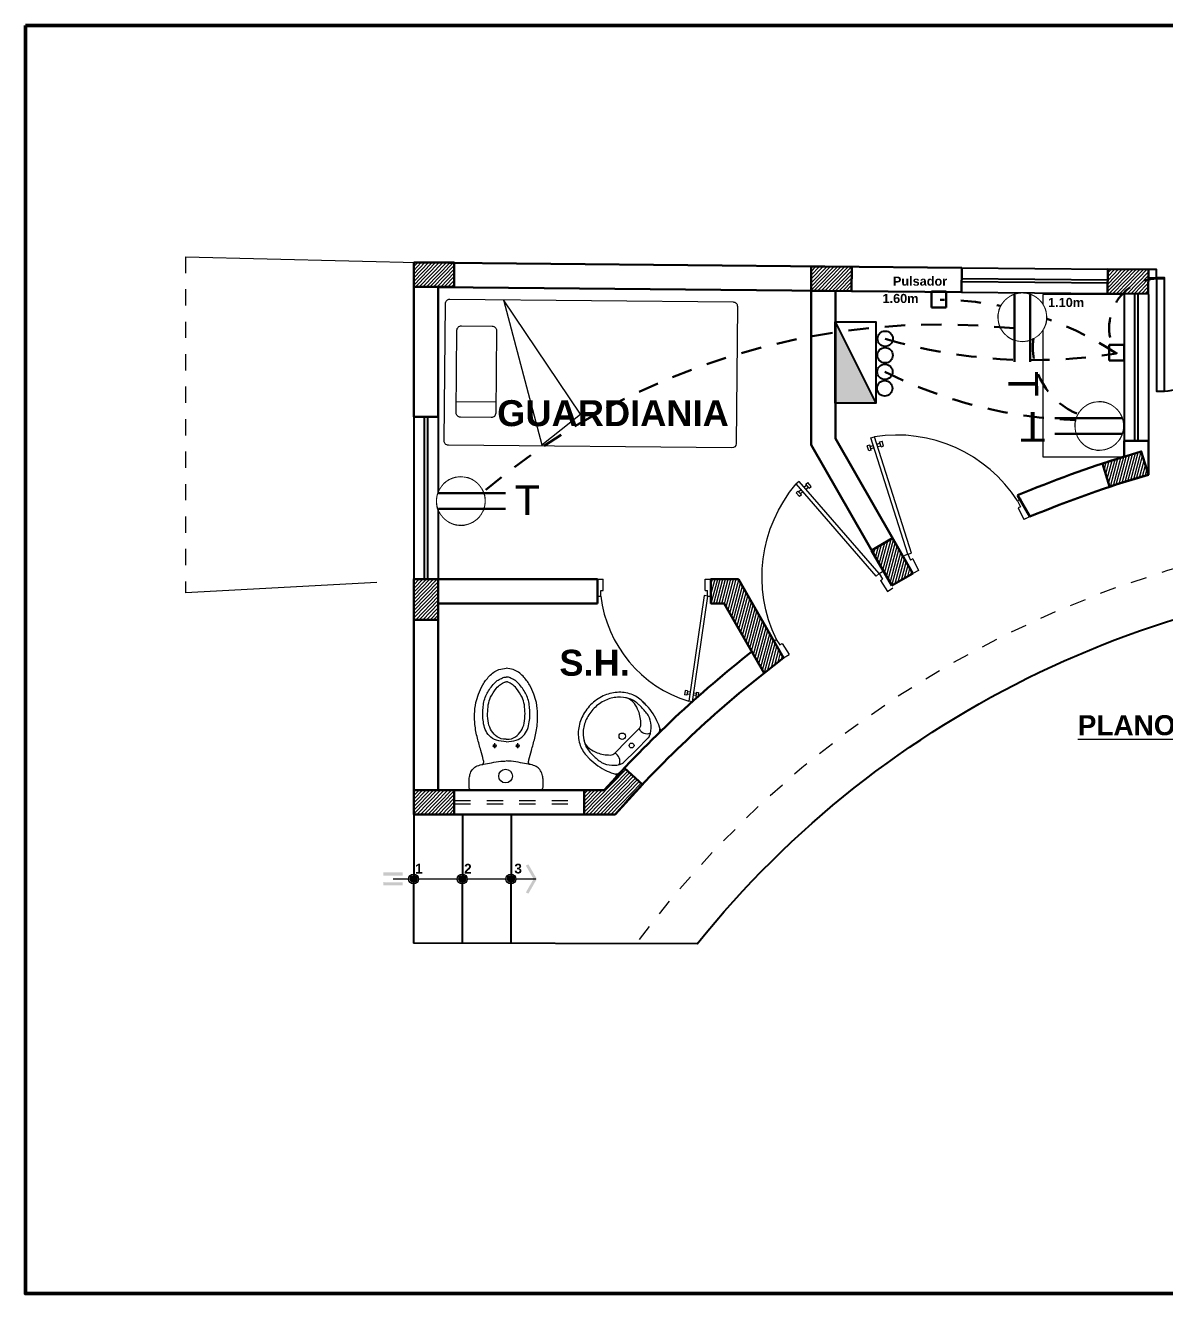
# Model space of a CAD drawing. Header units: millimetres. Extents: x 529.7 to 562.4, y 331.7 to 353.2.
# Drawn here: x 549.19 to 556.22, y 331.75 to 339.56 of the extents above; entities that cross this region are included whole.
import ezdxf

# ---------------------------------------------------------------- set-up
doc = ezdxf.new("R2010")
doc.units = ezdxf.units.MM
doc.set_wipeout_variables(frame=1)
for name, pattern in [('CONTINUA', [0]), ('DASHED2', [0.375, 0.25, -0.125]), ('HIDDEN2', [0.1875, 0.125, -0.0625])]:
    doc.linetypes.add(name, pattern=pattern)
for name, color, linetype, lineweight in [('0_Pluma_Nº__1', 253, 'Continuous', 9), ('COLUMNAS 50', 32, 'Continuous', 70), ('Equipamiento SR', 23, 'Continuous', 0), ('GRAFO00', 7, 'Continuous', 0), ('Letras El', 9, 'Continuous', 5), ('letras sr', 7, 'Continuous', 5), ('Muebles', 252, 'Continuous', 0), ('Muebles fijos El', 101, 'Continuous', 0), ('Muros el', 144, 'Continuous', 60), ('Proyeccciones', 1, 'DASHED2', 18), ('Puertas El', 21, 'Continuous', 15), ('ROTULO', 253, 'Continuous', 0), ('Sanitarios el', 141, 'Continuous', 15), ('Separador de bike pintado', 8, 'Continuous', 0), ('TOMACORRIENTE', 5, 'HIDDEN2', 30)]:
    doc.layers.add(name, color=color, linetype=linetype, lineweight=lineweight)
doc.layers.add('ALUMBRADO', color=1, linetype='Continuous')
doc.styles.add('GENERATED_STYLE_1', font='')
doc.styles.add('Santa Rosa 1 50', font='trebuc.ttf')
doc.styles.add('style1', font='arial.ttf')
doc.styles.get('GENERATED_STYLE_1').set_extended_font_data('Arial', bold=True)
pattern_1 = [(225.832106, (463.928661, 234.844628), (0.0113871558, -0.0110611169), [])]
pattern_2 = [(255, (463.928661, 234.844628), (0.0153340725, -0.0041087523), [])]

# ---------------------------------------------------------------- blocks, each defined once
blk = doc.blocks.new('Mure01pl')
at = {"color": 0, "linetype": 'ByBlock'}
blk.add_line((0.2001, -0.1061), (0.2001, -0.3767), dxfattribs=at)
blk.add_lwpolyline([(0.5, -1.995), (0.5, -0.055, 0.414214), (0.47, -0.025), (-0.47, -0.025, 0.414214), (-0.5, -0.055), (-0.5, -1.995, 0.414214), (-0.47, -2.025), (0.47, -2.025)], format="xyb", dxfattribs=at)
blk.add_lwpolyline([(-0.2889, -0.3767), (0.2778, -0.3767, 0.414214), (0.3078, -0.3467), (0.3078, -0.1361, 0.414214), (0.2778, -0.1061), (-0.2889, -0.1061, 0.414214), (-0.3189, -0.1361), (-0.3189, -0.3467, 0.414214)], format="xyb", close=True, dxfattribs=at)
blk.add_lwpolyline([(0.4912, -0.6956), (0.2787, -0.9566), (-0.5, -0.4227)], close=True, dxfattribs=at)
blk.add_arc((0.47, -1.995), 0.03, 270, 0, dxfattribs=at)
blk = doc.blocks.new('puerta 1.00')
at = {"layer": 'Puertas El'}
for p, q in [((165.7653, -11.935), (165.7653, -11.885)), ((165.9153, -11.915), (165.8653, -11.915)), ((165.8653, -11.935), (165.8653, -11.915)), ((165.9153, -11.915), (165.9109, -11.9447)), ((165.9153, -11.915), (165.9153, -11.885)), ((165.9153, -11.915), (166.8454, -12.0506)), ((165.8653, -11.935), (165.7653, -11.935)), ((165.9109, -11.9447), (166.8411, -12.0803)), ((166.76, -12.0129), (166.7629, -11.9931)), ((166.76, -12.0129), (166.7996, -12.0187)), ((166.7629, -11.9931), (166.8024, -11.9989)), ((166.7996, -12.0187), (166.8024, -11.9989)), ((166.7484, -12.0921), (166.7456, -12.1118)), ((166.7484, -12.0921), (166.788, -12.0978)), ((166.7619, -12.0688), (166.7583, -12.0935)), ((166.7663, -12.0391), (166.7699, -12.0143)), ((166.7817, -12.0716), (166.7781, -12.0964)), ((166.788, -12.0978), (166.7851, -12.1176)), ((166.7897, -12.0172), (166.7861, -12.042)), ((166.8454, -12.0506), (166.8411, -12.0803)), ((166.8454, -12.0506), (166.8411, -12.0803)), ((166.8454, -12.0506), (166.8411, -12.0803)), ((166.7456, -12.1118), (166.7851, -12.1176)), ((165.7653, -12.855), (165.7653, -12.835)), ((165.7653, -12.885), (165.7653, -12.835)), ((165.8653, -12.835), (165.7653, -12.835)), ((165.8653, -12.855), (165.8653, -12.835)), ((165.9153, -12.855), (165.8653, -12.855)), ((165.9153, -12.885), (165.9153, -12.855))]:
    blk.add_line(p, q, dxfattribs=at)
at = {"layer": 'Puertas El', "linetype": 'ByBlock'}
blk.add_arc((165.7822, -11.7554), 1.1076, 276.89893, 342.94348, dxfattribs=at)
blk = doc.blocks.new('FFDFDFD')
at = {"color": 4, "lineweight": 0}
blk.add_line((-0.0589, -0.1901), (-0.0589, -0.1901), dxfattribs=at)
at = {"color": 4}
for centre, radius, start, end in [((-0.0355, 0.1646), 0.02, 118.80862, 179.44984), ((-0.0389, -0.1903), 0.02, 179.44956, 240.09078), ((0.1469, -0.6283), 0.3737, 89.4497, 92.75494)]:
    blk.add_arc(centre, radius, start, end, dxfattribs=at)
at = {"layer": 'Muebles fijos El'}
for p, q in [((-0.0589, -0.1901), (-0.0555, 0.1648)), ((-0.0311, 0.0968), (-0.0322, -0.0129)), ((0.0488, 0.0924), (0.0478, -0.0137)), ((-0.0332, -0.1226), (-0.0322, -0.0129)), ((0.0468, -0.1197), (0.0478, -0.0137))]:
    blk.add_line(p, q, dxfattribs=at)
for centre, radius in [((0.007, -0.0133), 0.015), ((0.0882, -0.0141), 0.02)]:
    blk.add_circle(centre, radius, dxfattribs=at)
for centre, radius, start, end in [((0.119, -0.1163), 0.3406, 109.37209, 118.80862), ((0.1085, 0.0454), 0.1507, 105.80009, 155.79001), ((0.13, -0.1475), 0.3737, 89.4497, 109.37209), ((0.218, -0.0388), 0.2238, 113.57105, 134.63397), ((0.13, -0.1475), 0.3437, 89.4497, 100.47934), ((0.2107, -0.0221), 0.2056, 98.73747, 113.57105), ((0.13, -0.1475), 0.3437, 85.99677, 89.4497), ((0.13, -0.1475), 0.3737, 86.14447, 89.4497), ((0.1534, 0.0408), 0.1545, 64.11744, 89.76323), ((0.1534, 0.0408), 0.1845, 64.11744, 89.4497), ((0.1931, 0.0921), 0.09, 55.94812, 98.73747), ((0.13, -0.1475), 0.3437, 79.71942, 79.86711), ((0.1404, 0.0141), 0.1842, 40.63563, 64.11744), ((0.1404, 0.0141), 0.2142, 40.63563, 64.11744), ((-0.0061, 0.097), 0.025, 155.79003, 179.73809), ((0.0589, 0.096), 0.09, 178.95896, 179.44974), ((0.0309, 0.1436), 0.0542, 200.72702, 289.3385), ((0.0888, 0.092), 0.04, 134.63397, 179.4497), ((0.1204, -0.0031), 0.2106, 19.37209, 40.63563), ((0.1204, -0.0031), 0.2406, 19.37209, 40.63563), ((0.0891, -0.0141), 0.2437, 359.4497, 19.37209), ((0.0891, -0.0141), 0.2737, 359.4497, 19.37209), ((0.0891, -0.0141), 0.2437, 339.52732, 359.4497), ((0.0891, -0.0141), 0.2737, 339.52732, 359.4497), ((0.0568, -0.1235), 0.09, 179.44967, 179.94045), ((-0.0082, -0.1233), 0.025, 179.16131, 203.10937), ((0.1074, -0.0739), 0.1507, 203.10939, 253.09932), ((0.0279, -0.1705), 0.0542, 69.56091, 158.17239), ((0.0868, -0.1201), 0.04, 179.4497, 224.26544), ((0.2184, 0.0082), 0.2238, 224.26544, 245.32835), ((0.1202, -0.0256), 0.2106, 318.26378, 339.52732), ((0.1202, -0.0256), 0.2406, 318.26378, 339.52732), ((0.121, 0.0876), 0.3406, 240.09078, 249.52732), ((0.1326, 0.1186), 0.3737, 249.52732, 269.4497), ((0.1326, 0.1186), 0.3437, 258.42007, 269.4497), ((0.2108, -0.0083), 0.2056, 245.32835, 260.16194), ((0.1326, 0.1186), 0.3437, 269.4497, 272.90263), ((0.1523, -0.0702), 0.1545, 269.13618, 294.78197), ((0.1911, -0.1223), 0.09, 260.16194, 302.95129), ((0.1326, 0.1186), 0.3437, 279.0323, 279.17999), ((0.1398, -0.0432), 0.1842, 294.78197, 318.26378), ((0.1398, -0.0432), 0.2142, 294.78197, 318.26378), ((0.1523, -0.0702), 0.1845, 269.4497, 294.78197)]:
    blk.add_arc(centre, radius, start, end, dxfattribs=at)
blk = doc.blocks.new('INODFLUX-P')
at = {"layer": 'Sanitarios el'}
for p, q in [((0, -0.2121), (0, 0.2126)), ((0.023, 0.2288), (0.0672, 0.2288)), ((0, 0.1438), (0, -0.0981)), ((0.2582, 0.0706), (0.2891, 0.0706)), ((0.2582, -0.071), (0.2891, -0.071)), ((0.023, -0.2282), (0.023, -0.2282)), ((0.023, -0.2282), (0.0672, -0.2282))]:
    blk.add_line(p, q, dxfattribs=at)
for centre, radius in [((0.2717, 0.0706), 0.00872), ((0.0867, 0.0033), 0.0425), ((0.2717, -0.071), 0.00872)]:
    blk.add_circle(centre, radius, dxfattribs=at)
for points in [[(0, 0.2126), (0.0044, 0.2213), (0.0135, 0.2274), (0.023, 0.2288)], [(0.0672, 0.2288), (0.0955, 0.223), (0.1264, 0.2081), (0.1445, 0.1864), (0.157, 0.1508), (0.1588, 0.1386)], [(0.1874, 0.1409), (0.2442, 0.1561), (0.3196, 0.1768), (0.4039, 0.1925), (0.4675, 0.1942), (0.5389, 0.1866), (0.5904, 0.1708), (0.6481, 0.1445), (0.701, 0.1046), (0.7429, 0.0445), (0.7506, -0.0003)], [(0.1579, 0.145), (0.1674, 0.1389), (0.1874, 0.1409)], [(0.2977, -0.0011), (0.3073, 0.0603), (0.3337, 0.1031), (0.3743, 0.1291), (0.42, 0.1406), (0.5047, 0.1425), (0.5802, 0.1255), (0.6419, 0.087), (0.6742, 0.0556), (0.6882, 0.0286), (0.6966, 0.0076), (0.6966, -0.0011)], [(0.1874, -0.1404), (0.2442, -0.1556), (0.3196, -0.1762), (0.4039, -0.192), (0.4675, -0.1937), (0.5389, -0.1861), (0.5904, -0.1703), (0.6481, -0.144), (0.701, -0.1041), (0.7429, -0.0439), (0.7506, 0.0009)], [(0.2977, -0.0011), (0.3073, -0.0624), (0.3337, -0.1052), (0.3743, -0.1312), (0.42, -0.1427), (0.5047, -0.1446), (0.5802, -0.1276), (0.6419, -0.0891), (0.6742, -0.0577), (0.6882, -0.0307), (0.6966, -0.0097), (0.6966, -0.0011)], [(0.0672, -0.2282), (0.0955, -0.2225), (0.1264, -0.2075), (0.1445, -0.1859), (0.157, -0.1503), (0.1588, -0.1381)], [(0.1579, -0.1444), (0.1674, -0.1384), (0.1874, -0.1404)], [(0, -0.2121), (0.0044, -0.2208), (0.0135, -0.2269), (0.023, -0.2282)]]:
    blk.add_spline(points, degree=3, dxfattribs=at)
for points, knots in [([(0.1588, 0.1386), (0.1623, 0.1223), (0.1698, 0.0871), (0.1777, 0.0409), (0.1792, 0.0109), (0.1796, 0.0003)], [0, 0, 0, 0, 0.0500478, 0.1080759, 0.1401372, 0.1401372, 0.1401372, 0.1401372]), ([(0.3131, -0.0011), (0.3106, 0.0471), (0.3384, 0.0711), (0.391, 0.1086), (0.4315, 0.1145), (0.5072, 0.1138), (0.5432, 0.1094), (0.5901, 0.088), (0.6081, 0.0754), (0.6383, 0.0517), (0.6458, 0.0447), (0.6554, 0.0285), (0.6616, 0.0158), (0.666, 0.0062), (0.6666, 0.0045), (0.6667, 0.0043)], [0, 0, 0, 0, 0.1299393, 0.1299393, 0.2598787, 0.2598787, 0.374754, 0.374754, 0.445792, 0.445792, 0.4942707, 0.4942707, 0.5266072, 0.5266072, 0.535214, 0.535214, 0.535214, 0.535214]), ([(0.1588, -0.1381), (0.1623, -0.1218), (0.1698, -0.0866), (0.1777, -0.0404), (0.1792, -0.0104), (0.1796, 0.0003)], [0, 0, 0, 0, 0.0500478, 0.1080759, 0.1401372, 0.1401372, 0.1401372, 0.1401372]), ([(0.3131, -0.0011), (0.3106, -0.0492), (0.3384, -0.0732), (0.391, -0.1107), (0.4315, -0.1166), (0.5072, -0.1159), (0.5432, -0.1115), (0.5901, -0.0901), (0.6081, -0.0775), (0.6383, -0.0539), (0.6458, -0.0468), (0.6554, -0.0306), (0.6616, -0.0179), (0.666, -0.0083), (0.6666, -0.0066), (0.6667, -0.0064)], [0, 0, 0, 0, 0.1299393, 0.1299393, 0.2598787, 0.2598787, 0.374754, 0.374754, 0.445792, 0.445792, 0.4942707, 0.4942707, 0.5266072, 0.5266072, 0.535214, 0.535214, 0.535214, 0.535214])]:
    blk.add_open_spline(points, degree=3, knots=knots, dxfattribs=at)
for points in [[(0.6667, 0.0043), (0.6667, 0.0041), (0.6667, 0.003), (0.6666, 0.0005)], [(0.6567, -0.0046), (0.6567, -0.0042), (0.6567, -0.0037), (0.6566, -0.0032)], [(0.6667, -0.0064), (0.6667, -0.0062), (0.6667, -0.0051), (0.6666, -0.0027)]]:
    blk.add_open_spline(points, degree=3, dxfattribs=at)
blk.add_point((0, 0), dxfattribs=at)
blk = doc.blocks.new('TD ALUMBRADO 1')
at = {"layer": 'ALUMBRADO'}
h = blk.add_hatch(color=256, dxfattribs=at)
h.dxf.hatch_style = 1
h.paths.add_polyline_path([(-0.5, 0), (0, 0.25), (0, 0)])
at = {"layer": 'ALUMBRADO', "color": 5}
for points in [[(-0.5, 0), (0, 0.25), (0, 0), (-0.5, 0)], [(-0.5, 0), (-0.5, 0.25), (0, 0.25), (0, 0), (-0.5, 0)]]:
    blk.add_lwpolyline(points, dxfattribs=at)
for centre in [(-0.3965, 0.3074), (-0.295, 0.3065), (-0.1934, 0.3056), (-0.0919, 0.3047)]:
    blk.add_circle(centre, 0.0473, dxfattribs=at)
blk = doc.blocks.new('Tomacorriente con puesta a tierra')
at = {"layer": 'TOMACORRIENTE'}
blk.add_lwpolyline([(0.111, 0.0379), (0.1065, 0.0493), (0.1007, 0.0601), (0.0939, 0.0703), (0.086, 0.0798), (0.0772, 0.0883), (0.0676, 0.0959), (0.0572, 0.1024), (0.0462, 0.1079), (0.0346, 0.1121), (0.0227, 0.1151), (0.0106, 0.1168), (-0.0017, 0.1173), (-0.014, 0.1165), (-0.0261, 0.1144), (-0.0379, 0.111), (-0.0493, 0.1065), (-0.0601, 0.1007), (-0.0703, 0.0939), (-0.0798, 0.086), (-0.0883, 0.0772), (-0.0959, 0.0676), (-0.1024, 0.0572), (-0.1079, 0.0462), (-0.1121, 0.0346), (-0.1151, 0.0227), (-0.1168, 0.0106), (-0.1173, -0.0017), (-0.1165, -0.014), (-0.1144, -0.0261), (-0.111, -0.0379), (-0.1065, -0.0493), (-0.1007, -0.0601), (-0.0939, -0.0703), (-0.086, -0.0798), (-0.0772, -0.0883), (-0.0676, -0.0959), (-0.0572, -0.1024), (-0.0462, -0.1079), (-0.0346, -0.1121), (-0.0227, -0.1151), (-0.0106, -0.1168), (0.0017, -0.1173), (0.014, -0.1165), (0.0261, -0.1144), (0.0379, -0.111), (0.0493, -0.1065), (0.0601, -0.1007), (0.0703, -0.0939), (0.0798, -0.086), (0.0883, -0.0772), (0.0959, -0.0676), (0.1024, -0.0572), (0.1079, -0.0462), (0.1121, -0.0346), (0.1151, -0.0227), (0.1168, -0.0106), (0.1173, 0.0017), (0.1165, 0.014), (0.1144, 0.0261)], close=True, dxfattribs=at)
at = {"layer": 'TOMACORRIENTE', "color": 5, "linetype": 'CONTINUA', "style": 'style1', "text_generation_flag": 4}
blk.add_text('T', height=0.1466, rotation=180, dxfattribs=at).set_placement((0.3906, -0.0687))
blk.add_wipeout([(0.111, 0.0379), (0.1065, 0.0493), (0.1007, 0.0601), (0.0939, 0.0703), (0.086, 0.0798), (0.0772, 0.0883), (0.0676, 0.0959), (0.0572, 0.1024), (0.0462, 0.1079), (0.0346, 0.1121), (0.0227, 0.1151), (0.0106, 0.1168), (-0.0017, 0.1173), (-0.014, 0.1165), (-0.0261, 0.1144), (-0.0379, 0.111), (-0.0493, 0.1065), (-0.0601, 0.1007), (-0.0703, 0.0939), (-0.0798, 0.086), (-0.0883, 0.0772), (-0.0959, 0.0676), (-0.1024, 0.0572), (-0.1079, 0.0462), (-0.1121, 0.0346), (-0.1151, 0.0227), (-0.1168, 0.0106), (-0.1173, -0.0017), (-0.1165, -0.014), (-0.1144, -0.0261), (-0.111, -0.0379), (-0.1065, -0.0493), (-0.1007, -0.0601), (-0.0939, -0.0703), (-0.086, -0.0798), (-0.0772, -0.0883), (-0.0676, -0.0959), (-0.0572, -0.1024), (-0.0462, -0.1079), (-0.0346, -0.1121), (-0.0227, -0.1151), (-0.0106, -0.1168), (0.0017, -0.1173), (0.014, -0.1165), (0.0261, -0.1144), (0.0379, -0.111), (0.0493, -0.1065), (0.0601, -0.1007), (0.0703, -0.0939), (0.0798, -0.086), (0.0883, -0.0772), (0.0959, -0.0676), (0.1024, -0.0572), (0.1079, -0.0462), (0.1121, -0.0346), (0.1151, -0.0227), (0.1168, -0.0106), (0.1173, 0.0017), (0.1165, 0.014), (0.1144, 0.0261)]).dxf.layer = 'TOMACORRIENTE'
at = {"layer": 'TOMACORRIENTE', "color": 5, "linetype": 'CONTINUA'}
for p, q in [((-0.1107, 0.0388), (0.2197, 0.0388)), ((-0.1107, -0.0388), (0.2197, -0.0388))]:
    blk.add_line(p, q, dxfattribs=at)

msp = doc.modelspace()

# ---------------------------------------------------------------- hatches: boundary and pattern name
at = {"layer": 'Equipamiento SR'}
for points in [[(551.601, 334.3165, -1), (551.5714, 334.2866, -1)], [(551.601, 334.3165, -1), (551.5714, 334.2866, -1)], [(551.901, 334.3165, -1), (551.8714, 334.2866, -1)], [(551.901, 334.3165, -1), (551.8714, 334.2866, -1)], [(552.201, 334.3165, -1), (552.1714, 334.2866, -1)], [(552.201, 334.3165, -1), (552.1714, 334.2866, -1)]]:
    msp.add_hatch(color=256, dxfattribs=at).paths.add_polyline_path(points)
at = {"layer": 'GRAFO00'}
for points in [[(552.2932, 334.3921), (552.2781, 334.3834), (552.3256, 334.3012), (552.2782, 334.219), (552.2934, 334.2103), (552.3458, 334.3013)], [(552.2932, 334.3921), (552.2781, 334.3834), (552.3256, 334.3012), (552.2782, 334.219), (552.2934, 334.2103), (552.3458, 334.3013)], [(551.6011, 334.2868, -1), (551.5713, 334.3164, -1)], [(551.9011, 334.2868, -1), (551.8713, 334.3164, -1)], [(552.2011, 334.2868, -1), (552.1713, 334.3164, -1)]]:
    msp.add_hatch(color=256, dxfattribs=at).paths.add_polyline_path(points)
h = msp.add_hatch(color=256, dxfattribs=at)
h.paths.add_polyline_path([(551.3992, 334.2617), (551.3992, 334.2817), (551.5192, 334.2815), (551.5192, 334.2615)])
h.paths.add_polyline_path([(551.3993, 334.3217), (551.3993, 334.3417), (551.5193, 334.3415), (551.5193, 334.3215)])
at = {"layer": 'Muebles'}
h = msp.add_hatch(dxfattribs=at)
h.set_pattern_fill('ANSI31', color=256, scale=0.005, angle=180.83211)
h.set_pattern_definition(pattern_1)
h.paths.add_polyline_path([(551.5872, 338.0987), (551.8372, 338.0987), (551.8372, 337.9487), (551.5872, 337.9487)])
h = msp.add_hatch(dxfattribs=at)
h.set_pattern_fill('ANSI31', color=256, scale=0.005, angle=180.83211)
h.set_pattern_definition(pattern_1)
h.paths.add_polyline_path([(554.0372, 338.0745), (554.2872, 338.0722), (554.2857, 337.9222), (554.0357, 337.9245)])
h = msp.add_hatch(dxfattribs=at)
h.set_pattern_fill('ANSI31', color=256, scale=0.005, angle=180.83211)
h.set_pattern_definition([(225.832106, (536.411414, 262.324309), (0.011387156, -0.011061117), [])])
h.paths.add_polyline_path([(555.8653, 338.0581), (556.1152, 338.0558), (556.1138, 337.9058), (555.8638, 337.9082)])
h = msp.add_hatch(dxfattribs=at)
h.set_pattern_fill('ANSI31', color=256, scale=0.005, angle=210)
h.set_pattern_definition(pattern_2)
h.paths.add_polyline_path([(555.8321, 336.8616), (556.071, 336.9353), (556.1152, 336.7919), (555.8763, 336.7183)])
h = msp.add_hatch(dxfattribs=at)
h.set_pattern_fill('ANSI31', color=256, scale=0.005, angle=210)
h.set_pattern_definition(pattern_2)
h.paths.add_polyline_path([(554.5328, 336.1088), (554.4084, 336.3256), (554.5385, 336.4003), (554.6629, 336.1834)])
h = msp.add_hatch(dxfattribs=at)
h.set_pattern_fill('ANSI31', color=256, scale=0.005, angle=180.83211)
h.set_pattern_definition(pattern_1)
h.paths.add_polyline_path([(551.5872, 335.8988), (551.5872, 336.1488), (551.7372, 336.1488), (551.7372, 335.8988)])
h = msp.add_hatch(dxfattribs=at)
h.set_pattern_fill('ANSI31', color=256, scale=0.005, angle=210)
h.set_pattern_definition(pattern_2)
h.paths.add_polyline_path([(553.7465, 335.5703), (553.5006, 335.9989), (553.4187, 335.9989), (553.4187, 336.1489), (553.5881, 336.1479), (553.8663, 335.6629)])
h = msp.add_hatch(dxfattribs=at)
h.set_pattern_fill('ANSI31', color=256, scale=0.005, angle=180.83211)
h.set_pattern_definition(pattern_1)
h.paths.add_polyline_path([(552.7608, 334.8489), (552.8853, 334.9848), (552.9964, 334.8839), (552.8283, 334.6989), (552.6372, 334.6989), (552.6372, 334.8489)])
h = msp.add_hatch(dxfattribs=at)
h.set_pattern_fill('ANSI31', color=256, scale=0.005, angle=180.83211)
h.set_pattern_definition(pattern_1)
h.paths.add_polyline_path([(551.5872, 334.8492), (551.8372, 334.8492), (551.8372, 334.6992), (551.5872, 334.6992)])

# ---------------------------------------------------------------- linework, layer by layer
at = {"lineweight": 0}
msp.add_line((550.1797, 338.1344), (551.6895, 338.0978), dxfattribs=at)
for p, q in [((554.9653, 338.0667), (555.8653, 338.0581)), ((554.9645, 337.9817), (555.8644, 337.9732)), ((554.9647, 338.0017), (555.8646, 337.9932)), ((554.9639, 337.9167), (555.8638, 337.9082)), ((551.5872, 337.1488), (551.5872, 336.1488)), ((551.6522, 337.1488), (551.6522, 336.1488)), ((551.6722, 337.1488), (551.6722, 336.1488)), ((551.7372, 337.1488), (551.7372, 336.1488))]:
    msp.add_line(p, q)
at = {"lineweight": -3}
for p, q in [((551.5872, 334.6992), (551.5853, 333.9068)), ((551.8872, 334.6985), (551.8853, 333.9061)), ((552.1872, 334.6978), (552.1853, 333.9054)), ((553.3344, 333.9026), (551.5853, 333.9068))]:
    msp.add_line(p, q, dxfattribs=at)
for points in [[(556.1152, 338.0058), (556.1652, 338.0058), (556.1652, 338.0558), (556.1152, 338.0558)], [(556.1652, 338.0058), (556.1652, 337.3058), (556.2152, 337.3058), (556.2152, 338.0058)]]:
    msp.add_lwpolyline(points, close=True)
for points in [[(555.9652, 337.9012), (555.9652, 337.0012)], [(556.0302, 337.9012), (556.0302, 337.0012)], [(556.0502, 337.9012), (556.0502, 337.0012)], [(556.1152, 337.9012), (556.1152, 337.0012)]]:
    msp.add_lwpolyline(points)
msp.add_lwpolyline([(553.3344, 333.9026, -0.227202), (558.069, 336.1711), (558.6737, 336.1711)], format="xyb", dxfattribs=at)
at = {"color": 4, "lineweight": 0}
msp.add_lwpolyline([(551.4592, 334.3016), (552.3386, 334.3016)], dxfattribs=at)
msp.add_arc((556.1652, 338.0058), 0.7, 270, 0)
at = {"layer": 'COLUMNAS 50', "linetype": 'Continuous', "lineweight": 30}
for points in [[(551.5872, 338.0987), (551.8372, 338.0987), (551.8372, 337.9487), (551.5872, 337.9487), (551.5872, 338.0987)], [(554.0372, 338.0745), (554.2872, 338.0722), (554.2857, 337.9222), (554.0357, 337.9245), (554.0372, 338.0745)], [(555.8653, 338.0581), (556.1152, 338.0558), (556.1138, 337.9058), (555.8638, 337.9082), (555.8653, 338.0581)], [(555.8321, 336.8616), (556.071, 336.9353), (556.1152, 336.7919), (555.8763, 336.7183), (555.8321, 336.8616)], [(554.5328, 336.1088), (554.4084, 336.3256), (554.5385, 336.4003), (554.6629, 336.1834), (554.5328, 336.1088)], [(551.5872, 335.8988), (551.5872, 336.1488), (551.7372, 336.1488), (551.7372, 335.8988), (551.5872, 335.8988)], [(553.7465, 335.5703), (553.5006, 335.9989), (553.4187, 335.9989), (553.4187, 336.1489), (553.5881, 336.1479), (553.8663, 335.6629), (553.7465, 335.5703)], [(552.7608, 334.8489), (552.8853, 334.9848), (552.9964, 334.8839), (552.8283, 334.6989), (552.6372, 334.6989), (552.6372, 334.8489), (552.7608, 334.8489)], [(551.5872, 334.8492), (551.8372, 334.8492), (551.8372, 334.6992), (551.5872, 334.6992), (551.5872, 334.8492)]]:
    msp.add_lwpolyline(points, dxfattribs=at)
at = {"layer": 'Equipamiento SR'}
for centre in [(551.5862, 334.3016), (551.5862, 334.3016), (551.5862, 334.3016), (551.5862, 334.3016), (551.8862, 334.3016), (551.8862, 334.3016), (551.8862, 334.3016), (551.8862, 334.3016), (552.1862, 334.3016), (552.1862, 334.3016), (552.1862, 334.3016), (552.1862, 334.3016)]:
    msp.add_circle(centre, 0.021, dxfattribs=at)
at = {"layer": 'GRAFO00'}
for centre, radius in [((551.5856, 334.3009), 0.0305), ((551.5862, 334.3016), 0.021), ((551.5862, 334.3016), 0.021), ((551.5862, 334.3016), 0.021), ((551.8856, 334.3009), 0.0305), ((551.8862, 334.3016), 0.021), ((551.8862, 334.3016), 0.021), ((551.8862, 334.3016), 0.021), ((552.1856, 334.3009), 0.0305), ((552.1862, 334.3016), 0.021), ((552.1862, 334.3016), 0.021), ((552.1862, 334.3016), 0.021)]:
    msp.add_circle(centre, radius, dxfattribs=at)
at = {"layer": 'Muebles fijos El'}
msp.add_lwpolyline([(555.4652, 336.9012), (555.9652, 336.9012), (555.9652, 337.9012), (555.4652, 337.9012)], close=True, dxfattribs=at)
at = {"layer": 'Muros el', "lineweight": 30, "ltscale": 0.05}
for p, q in [((554.9653, 338.0667), (551.5872, 338.0987)), ((551.5872, 338.0987), (551.5872, 337.1488)), ((554.9653, 338.0667), (554.9639, 337.9167)), ((551.7357, 337.9473), (554.1357, 337.9245)), ((551.7372, 337.9487), (551.7372, 337.1488)), ((554.0357, 337.9245), (554.0357, 336.9751)), ((554.1857, 337.9231), (554.1857, 337.0151)), ((554.2857, 337.9231), (554.9639, 337.9167)), ((551.5872, 337.1488), (551.7372, 337.1488)), ((554.1857, 337.0151), (554.6629, 336.1834)), ((556.1152, 337.0012), (555.9652, 337.0012)), ((555.9652, 336.9035), (555.9652, 337.0012)), ((556.1152, 337.0012), (556.1152, 336.7919)), ((554.0357, 336.9751), (554.5328, 336.1088)), ((555.309, 336.6649), (555.3843, 336.5337)), ((551.5872, 336.1488), (551.5872, 335.8988)), ((551.5872, 336.1488), (551.7372, 336.1488)), ((551.5872, 336.1488), (551.5875, 334.8487)), ((551.7372, 336.1488), (551.7372, 335.8988)), ((552.7187, 336.1489), (552.7187, 335.9989)), ((554.5328, 336.1088), (554.6629, 336.1834)), ((551.7372, 336.0002), (551.7372, 334.8502)), ((551.5872, 335.8988), (551.7372, 335.8988)), ((551.8372, 334.8489), (552.6372, 334.8489)), ((551.8372, 334.6992), (552.6372, 334.6989))]:
    msp.add_line(p, q, dxfattribs=at)
for points in [[(555.309, 336.6649, -0.024515), (555.9652, 336.9035)], [(556.1152, 336.7919, 0.027808), (555.3843, 336.5337)], [(552.7608, 334.8489, -0.043853), (553.6711, 335.7018, -0.043853)], [(553.7465, 335.5703, 0.045467), (552.8283, 334.6989)]]:
    msp.add_lwpolyline(points, format="xyb", dxfattribs=at)
for points in [[(551.5872, 336.1489), (552.7187, 336.1489)], [(551.7372, 335.9989), (552.7187, 335.9989)]]:
    msp.add_lwpolyline(points, dxfattribs=at)
at = {"layer": 'Proyeccciones', "linetype": 'DASHED2', "lineweight": 9, "ltscale": 0.4}
msp.add_line((550.1797, 338.1344), (550.1797, 336.064), dxfattribs=at)
at = {"layer": 'Proyeccciones', "color": 165, "linetype": 'DASHED2', "lineweight": 9, "ltscale": 0.4, "true_color": 0x5e67af}
for p, q in [((551.8372, 334.7839), (552.6372, 334.7839)), ((551.8372, 334.7642), (552.6372, 334.7639))]:
    msp.add_line(p, q, dxfattribs=at)
at = {"layer": 'Proyeccciones', "linetype": 'DASHED2', "lineweight": 9, "ltscale": 0.4}
msp.add_lwpolyline([(552.9558, 333.9035, -0.236978), (558.069, 336.4711), (558.6737, 336.4711)], format="xyb", dxfattribs=at)
at = {"layer": 'Separador de bike pintado'}
msp.add_line((551.3602, 336.1277), (550.1797, 336.064), dxfattribs=at)
at = {"layer": 'TOMACORRIENTE'}
for points in [[(554.7777, 337.9203), (554.8692, 337.9203), (554.8692, 337.823), (554.7777, 337.823)], [(555.8739, 337.5929), (555.9654, 337.5929), (555.9654, 337.4957), (555.8739, 337.4957)]]:
    msp.add_lwpolyline(points, close=True, dxfattribs=at)
for centre, radius, start, end in [((556.1763, 337.6981), 0.3028, 82.81167, 212.28484), ((554.8143, 335.8587), 2.011, 56.68443, 89.48098), ((555.4048, 340.7264), 3.2283, 253.5928, 279.16182)]:
    msp.add_arc(centre, radius, start, end, dxfattribs=at)

# ---------------------------------------------------------------- block references
at = {"color": 4}
for p, xscale, yscale, zscale, rotation in [((604.0939, 212.7615), 0.7999999999999711, 0.7999999999999711, 0.7999999999999711, 115.9272593294508), ((634.076, 229.556), -0.7999999999999708, 0.799999999999971, 0.799999999999971, 302.6421215244781), ((561.7382, 452.1846), 0.6999999999999533, 0.6999999999999533, 0.6999999999999533, 270.0000000000006)]:
    msp.add_blockref('puerta 1.00', p, dxfattribs=dict(at, xscale=xscale, yscale=yscale, zscale=zscale, rotation=rotation))
at = {"rotation": 135.7541035975561}
msp.add_blockref('FFDFDFD', (552.9256, 335.109), dxfattribs=at)
at = {"layer": 'Muebles fijos El', "xscale": -0.9, "yscale": 0.9, "zscale": 0.9, "rotation": 89.44970280080084}
msp.add_blockref('Mure01pl', (551.7554, 337.4238), dxfattribs=at)
at = {"layer": 'ROTULO', "xscale": 1.002725831249997, "yscale": 1.002725831249997, "zscale": 1.002725831249997, "rotation": 269.9947611938667}
msp.add_blockref('TD ALUMBRADO 1', (554.1847, 337.232), dxfattribs=at)
at = {"layer": 'Sanitarios el', "extrusion": (0, 0, -1), "xscale": -1, "zscale": -1, "rotation": 270}
msp.add_blockref('INODFLUX-P', (-552.1566, 334.8489), dxfattribs=at)

# ---------------------------------------------------------------- texts
at = {"char_height": 0.06, "width": 0.103089, "attachment_point": 9, "rotation": 0, "style": 'GENERATED_STYLE_1'}
for s, insert in [('1', (551.6415, 334.3349)), ('2', (551.944, 334.3348)), ('3', (552.2539, 334.3343))]:
    msp.add_mtext(s, dxfattribs=dict(at, insert=insert))
at = {"layer": 'Letras El', "color": 5, "char_height": 0.056, "attachment_point": 1, "style": 'Santa Rosa 1 50'}
for s, insert in [('{\\fSwis721 Ex BT|b1|i0|c0|p34;Pulsador}', (554.5403, 338.0124)), ('{\\fSwis721 Ex BT|b1|i0|c0|p34;1.60m}', (554.4763, 337.9059))]:
    msp.add_mtext_dynamic_manual_height_columns(s, width=0.748475, gutter_width=1, heights=[0], dxfattribs=dict(at, insert=insert))
at = {"layer": 'Letras El', "color": 0, "char_height": 0.16, "attachment_point": 1, "style": 'Santa Rosa 1 50'}
for s, width, insert in [('{\\fSwis721 Ex BT|b1|i0|c0|p34;GUARDIANIA}', 4.631987, (552.1013, 337.2511)), ('{\\fSwis721 Ex BT|b1|i0|c0|p34;S.H.}', 0.748475, (552.4845, 335.7134))]:
    msp.add_mtext_dynamic_manual_height_columns(s, width=width, gutter_width=1, heights=[0], dxfattribs=dict(at, insert=insert))
at = {"layer": 'letras sr', "insert": (555.6793, 335.3105), "char_height": 0.14, "attachment_point": 1, "style": 'Santa Rosa 1 50'}
msp.add_mtext_dynamic_manual_height_columns('{\\fSwis721 Ex BT|b1|i0|c0|p34;\\H0.88139x;\\LPLANO DE PRIMER NIVEL}', width=3.398746, gutter_width=0.5, heights=[0.3444], dxfattribs=at)

# ---------------------------------------------------------------- next in the draw order: block references
at = {"layer": 'TOMACORRIENTE', "xscale": 1.25, "yscale": 1.25, "zscale": 1.25}
for p, rotation in [((555.3382, 337.7621), 270.0198488600536), ((555.8125, 337.0922), 180.0198488600536), ((551.8773, 336.6297), 0.01984886005360769)]:
    msp.add_blockref('Tomacorriente con puesta a tierra', p, dxfattribs=dict(at, rotation=rotation))

# ---------------------------------------------------------------- next in the draw order: linework, layer by layer
at = {"layer": '0_Pluma_Nº__1', "color": 30, "lineweight": 50, "true_color": 0xf8991e}
msp.add_lwpolyline([(549.1931, 339.5603), (562.4387, 339.5603), (562.4387, 331.7467), (549.1931, 331.7467)], close=True, dxfattribs=at)
at = {"layer": 'TOMACORRIENTE'}
for centre, radius, start, end in [((554.8317, 333.359), 4.3591, 83.96997, 130.28487), ((555.8498, 337.5784), 0.4465, 173.02398, 248.26719), ((555.763, 339.9778), 2.8513, 243.50884, 268.14128)]:
    msp.add_arc(centre, radius, start, end, dxfattribs=at)

# ---------------------------------------------------------------- next in the draw order: texts
at = {"layer": 'Letras El', "color": 5, "insert": (555.4969, 337.8813), "char_height": 0.056, "attachment_point": 1, "style": 'Santa Rosa 1 50'}
msp.add_mtext_dynamic_manual_height_columns('{\\fSwis721 Ex BT|b1|i0|c0|p34;1.10m}', width=0.748475, gutter_width=1, heights=[0], dxfattribs=at)

doc.saveas('drawing.dxf')
